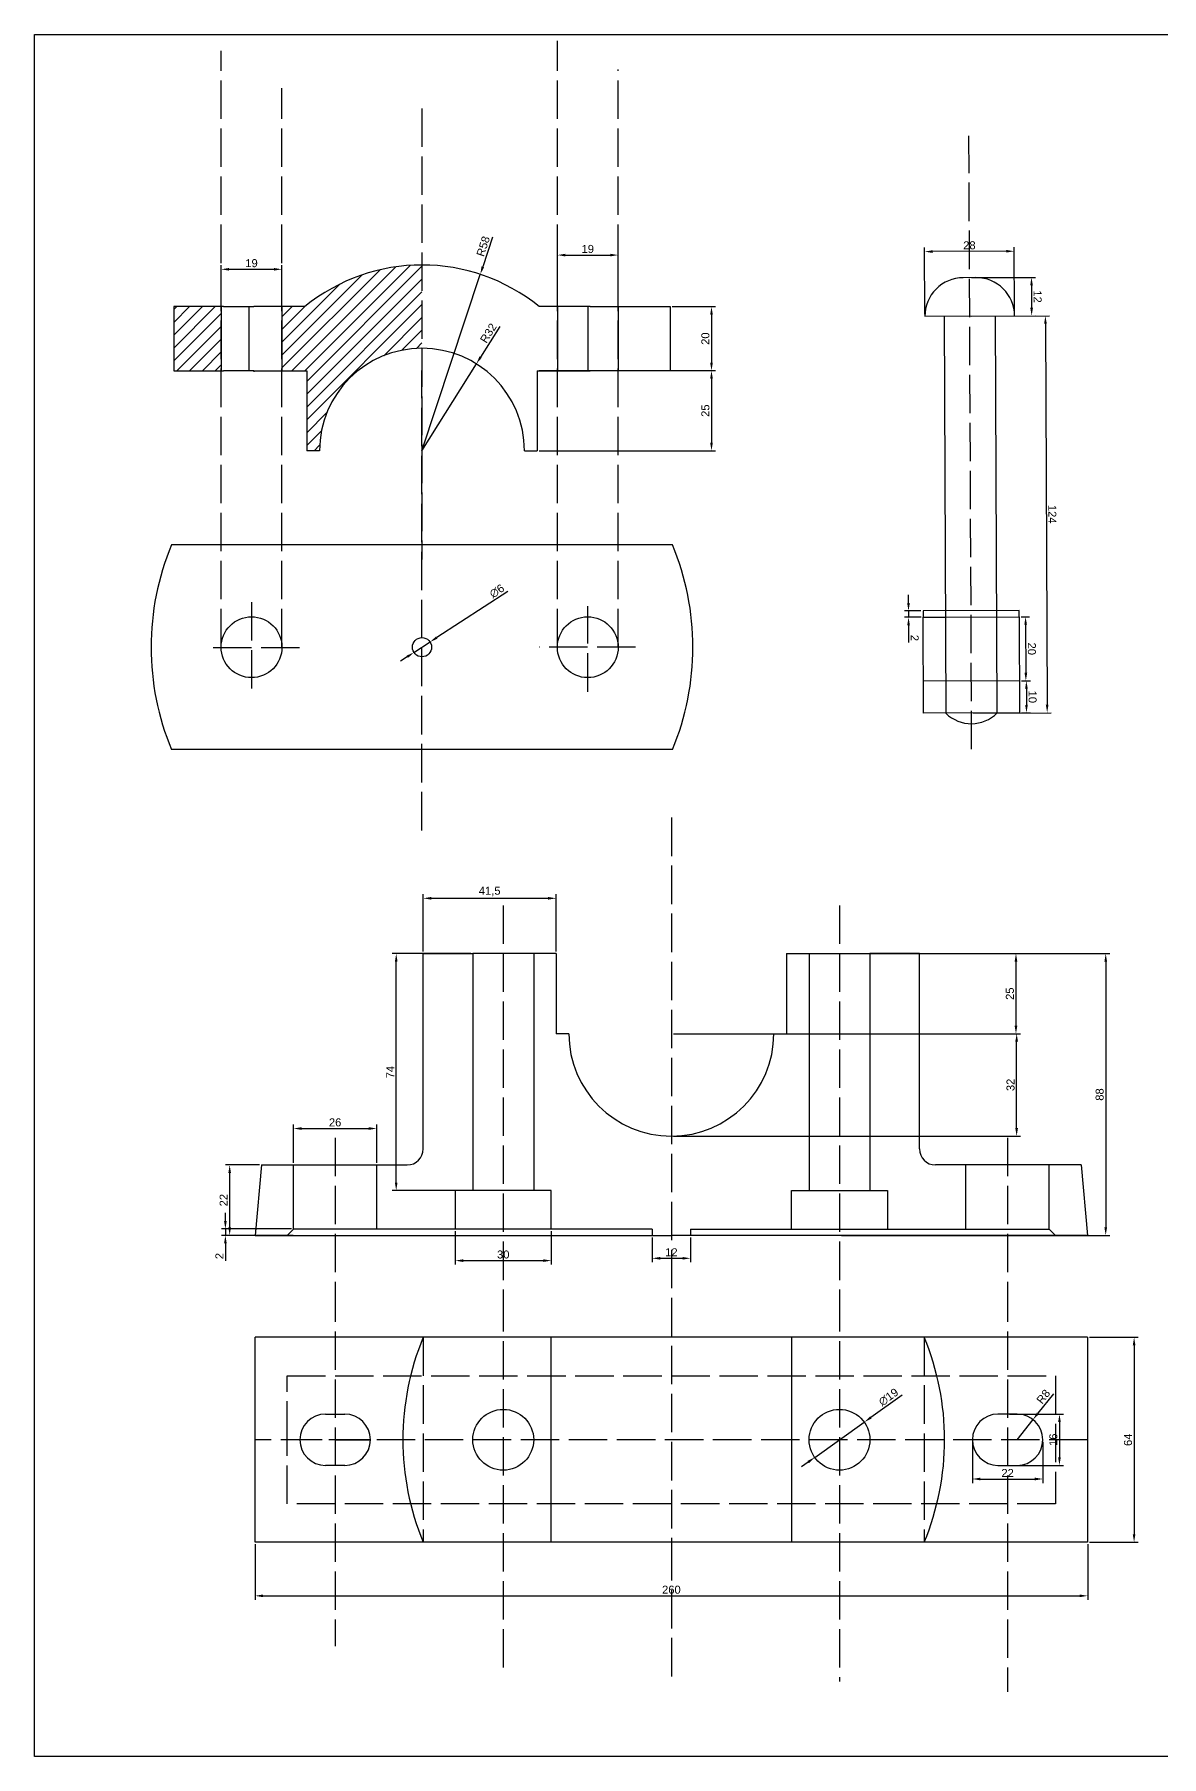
# Model space of a CAD drawing. Header units: millimetres. Extents: x 298 to 1020, y 98 to 635.
# Drawn here: x 298 to 650, y 98 to 635 of the extents above; entities that cross this region are included whole.
import ezdxf

# ---------------------------------------------------------------- set-up
doc = ezdxf.new("R2010")
doc.units = ezdxf.units.MM
doc.linetypes.add('ACAD_ISO02W100', pattern=[15, 12, -3])
doc.layers.add('CNT', color=252, linetype='ACAD_ISO02W100')
doc.styles.get("Standard").update_dxf_attribs({"font": 'arial.ttf'})
doc.dimstyles.new('ISO-25', dxfattribs={"dimtxt": 2.5, "dimasz": 2.5, "dimexe": 1.25, "dimexo": 0.625, "dimtad": 1, "dimtxsty": 'Standard', "dimcen": 2.5, "dimadec": 0, "dimazin": 0, "dimtfac": 1, "dimtmove": 0, "dimatfit": 3, "dimfxl": 1, "dimarcsym": 0})

# ---------------------------------------------------------------- blocks, each defined once
blk = doc.blocks.new('*D131')
at = {"color": 0, "lineweight": -2, "transparency": 16777216}
for p, q in [((575.12, 348.39), (633.89, 348.39)), ((632.64, 345.89), (632.64, 262.89)), ((550.12, 260.39), (633.89, 260.39))]:
    blk.add_line(p, q, dxfattribs=at)
at = {"color": 0, "transparency": 16777216}
for points in [[(632.23, 345.89), (633.06, 345.89), (632.64, 348.39)], [(632.23, 262.89), (633.06, 262.89), (632.64, 260.39)]]:
    blk.add_solid(points, dxfattribs=at)
at = {"layer": 'Defpoints', "color": 0, "transparency": 16777216}
for p in [(574.5, 348.39), (549.5, 260.39), (632.64, 260.39)]:
    blk.add_point(p, dxfattribs=at)
at = {"color": 0, "transparency": 16777216, "insert": (630.74, 304.39), "char_height": 2.5, "attachment_point": 5, "rotation": 90}
blk.add_mtext('88', dxfattribs=at)
blk = doc.blocks.new('*D92')
at = {"color": 0, "lineweight": -2, "transparency": 16777216}
for p, q in [((497.62, 323.39), (606.07, 323.39)), ((604.82, 293.89), (604.82, 320.89)), ((497.62, 291.39), (606.07, 291.39))]:
    blk.add_line(p, q, dxfattribs=at)
at = {"color": 0, "transparency": 16777216}
for points in [[(604.4, 320.89), (605.24, 320.89), (604.82, 323.39)], [(604.4, 293.89), (605.24, 293.89), (604.82, 291.39)]]:
    blk.add_solid(points, dxfattribs=at)
at = {"layer": 'Defpoints', "color": 0, "transparency": 16777216}
for p in [(497, 323.39), (604.82, 323.39), (497, 291.39)]:
    blk.add_point(p, dxfattribs=at)
at = {"color": 0, "transparency": 16777216, "insert": (602.92, 307.39), "char_height": 2.5, "attachment_point": 5, "rotation": 90}
blk.add_mtext('32', dxfattribs=at)
blk = doc.blocks.new('*D93')
at = {"color": 0, "lineweight": -2, "transparency": 16777216}
for p, q in [((533.62, 348.39), (605.86, 348.39)), ((604.61, 345.89), (604.61, 325.89)), ((533.62, 323.39), (605.86, 323.39))]:
    blk.add_line(p, q, dxfattribs=at)
at = {"color": 0, "transparency": 16777216}
for points in [[(604.19, 345.89), (605.03, 345.89), (604.61, 348.39)], [(604.19, 325.89), (605.03, 325.89), (604.61, 323.39)]]:
    blk.add_solid(points, dxfattribs=at)
at = {"layer": 'Defpoints', "color": 0, "transparency": 16777216}
for p in [(533, 348.39), (533, 323.39), (604.61, 323.39)]:
    blk.add_point(p, dxfattribs=at)
at = {"color": 0, "transparency": 16777216, "insert": (602.71, 335.89), "char_height": 2.5, "attachment_point": 5, "rotation": 90}
blk.add_mtext('25', dxfattribs=at)
blk = doc.blocks.new('*D94')
at = {"color": 0, "lineweight": -2, "transparency": 16777216}
for p, q in [((497.25, 550.48), (510.78, 550.48)), ((509.53, 547.98), (509.53, 532.98)), ((497.25, 530.48), (510.78, 530.48))]:
    blk.add_line(p, q, dxfattribs=at)
at = {"color": 0, "transparency": 16777216}
for points in [[(509.11, 547.98), (509.95, 547.98), (509.53, 550.48)], [(509.11, 532.98), (509.95, 532.98), (509.53, 530.48)]]:
    blk.add_solid(points, dxfattribs=at)
at = {"layer": 'Defpoints', "color": 0, "transparency": 16777216}
for p in [(496.62, 550.48), (496.62, 530.48), (509.53, 530.48)]:
    blk.add_point(p, dxfattribs=at)
at = {"color": 0, "transparency": 16777216, "insert": (507.63, 540.48), "char_height": 2.5, "attachment_point": 5, "rotation": 90}
blk.add_mtext('20', dxfattribs=at)
blk = doc.blocks.new('*D95')
at = {"color": 0, "lineweight": -2, "transparency": 16777216}
for p, q in [((455.75, 530.48), (510.78, 530.48)), ((509.53, 527.98), (509.53, 507.98)), ((455.75, 505.48), (510.78, 505.48))]:
    blk.add_line(p, q, dxfattribs=at)
at = {"color": 0, "transparency": 16777216}
for points in [[(509.11, 527.98), (509.95, 527.98), (509.53, 530.48)], [(509.11, 507.98), (509.95, 507.98), (509.53, 505.48)]]:
    blk.add_solid(points, dxfattribs=at)
at = {"layer": 'Defpoints', "color": 0, "transparency": 16777216}
for p in [(455.12, 530.48), (455.12, 505.48), (509.53, 505.48)]:
    blk.add_point(p, dxfattribs=at)
at = {"color": 0, "transparency": 16777216, "insert": (507.63, 517.98), "char_height": 2.5, "attachment_point": 5, "rotation": 90}
blk.add_mtext('25', dxfattribs=at)
blk = doc.blocks.new('*D96')
at = {"color": 0, "lineweight": -2, "transparency": 16777216}
for p, q in [((443.39, 544.25), (437.42, 534.72)), ((419.12, 505.48), (436.1, 532.6))]:
    blk.add_line(p, q, dxfattribs=at)
at = {"color": 0, "transparency": 16777216}
blk.add_solid([(437.07, 534.94), (437.78, 534.5), (436.1, 532.6)], dxfattribs=at)
at = {"layer": 'Defpoints', "color": 0, "transparency": 16777216}
for p in [(436.1, 532.6), (419.12, 505.48)]:
    blk.add_point(p, dxfattribs=at)
at = {"color": 0, "transparency": 16777216, "insert": (439.86, 542.21), "char_height": 2.5, "attachment_point": 5, "rotation": 57.9631}
blk.add_mtext('R32', dxfattribs=at)
blk = doc.blocks.new('*D97')
at = {"color": 0, "lineweight": -2, "transparency": 16777216}
for p, q in [((441.17, 572.15), (438.12, 562.92)), ((419.12, 505.48), (437.33, 560.54))]:
    blk.add_line(p, q, dxfattribs=at)
at = {"color": 0, "transparency": 16777216}
blk.add_solid([(437.72, 563.05), (438.51, 562.79), (437.33, 560.54)], dxfattribs=at)
at = {"layer": 'Defpoints', "color": 0, "transparency": 16777216}
for p in [(437.33, 560.54), (419.12, 505.48)]:
    blk.add_point(p, dxfattribs=at)
at = {"color": 0, "transparency": 16777216, "insert": (438.23, 569.32), "char_height": 2.5, "attachment_point": 5, "rotation": 71.7034}
blk.add_mtext('R58', dxfattribs=at)
blk = doc.blocks.new('*D103')
at = {"color": 0, "lineweight": -2, "transparency": 16777216}
for p, q in [((445.96, 461.51), (423.74, 447.1)), ((414.51, 441.11), (412.41, 439.75)), ((416.61, 442.47), (421.64, 445.74))]:
    blk.add_line(p, q, dxfattribs=at)
at = {"color": 0, "transparency": 16777216}
for points in [[(423.51, 447.45), (423.96, 446.75), (421.64, 445.74)], [(414.28, 441.46), (414.74, 440.76), (416.61, 442.47)]]:
    blk.add_solid(points, dxfattribs=at)
at = {"layer": 'Defpoints', "color": 0, "transparency": 16777216}
for p in [(416.61, 442.47), (421.64, 445.74)]:
    blk.add_point(p, dxfattribs=at)
at = {"color": 0, "transparency": 16777216, "insert": (442.53, 461.64), "char_height": 2.5, "attachment_point": 5, "rotation": 32.9664}
blk.add_mtext('∅6', dxfattribs=at)
blk = doc.blocks.new('*D104')
at = {"color": 0, "lineweight": -2, "transparency": 16777216}
for p, q in [((429.5, 261.76), (429.5, 251.26)), ((459.5, 261.76), (459.5, 251.26)), ((432, 252.51), (457, 252.51))]:
    blk.add_line(p, q, dxfattribs=at)
at = {"color": 0, "transparency": 16777216}
for points in [[(432, 252.93), (432, 252.09), (429.5, 252.51)], [(457, 252.93), (457, 252.09), (459.5, 252.51)]]:
    blk.add_solid(points, dxfattribs=at)
at = {"layer": 'Defpoints', "color": 0, "transparency": 16777216}
for p in [(429.5, 262.39), (459.5, 262.39), (459.5, 252.51)]:
    blk.add_point(p, dxfattribs=at)
at = {"color": 0, "transparency": 16777216, "insert": (444.5, 254.41), "char_height": 2.5, "attachment_point": 5}
blk.add_mtext('30', dxfattribs=at)
blk = doc.blocks.new('*D105')
at = {"color": 0, "lineweight": -2, "transparency": 16777216}
for p, q in [((491, 259.76), (491, 251.98)), ((503, 259.76), (503, 251.98)), ((493.5, 253.23), (500.5, 253.23))]:
    blk.add_line(p, q, dxfattribs=at)
at = {"color": 0, "transparency": 16777216}
for points in [[(493.5, 253.65), (493.5, 252.82), (491, 253.23)], [(500.5, 253.65), (500.5, 252.82), (503, 253.23)]]:
    blk.add_solid(points, dxfattribs=at)
at = {"layer": 'Defpoints', "color": 0, "transparency": 16777216}
for p in [(491, 260.39), (503, 260.39), (503, 253.23)]:
    blk.add_point(p, dxfattribs=at)
at = {"color": 0, "transparency": 16777216, "insert": (497, 255.11), "char_height": 2.5, "attachment_point": 5}
blk.add_mtext('12', dxfattribs=at)
blk = doc.blocks.new('*D106')
at = {"color": 0, "lineweight": -2, "transparency": 16777216}
for p, q in [((379, 283.01), (379, 295.01)), ((381.5, 293.76), (402.5, 293.76)), ((405, 283.01), (405, 295.01))]:
    blk.add_line(p, q, dxfattribs=at)
at = {"color": 0, "transparency": 16777216}
for points in [[(381.5, 294.18), (381.5, 293.35), (379, 293.76)], [(402.5, 294.18), (402.5, 293.35), (405, 293.76)]]:
    blk.add_solid(points, dxfattribs=at)
at = {"layer": 'Defpoints', "color": 0, "transparency": 16777216}
for p in [(405, 293.76), (379, 282.39), (405, 282.39)]:
    blk.add_point(p, dxfattribs=at)
at = {"color": 0, "transparency": 16777216, "insert": (392, 295.67), "char_height": 2.5, "attachment_point": 5}
blk.add_mtext('26', dxfattribs=at)
blk = doc.blocks.new('*D107')
at = {"color": 0, "lineweight": -2, "transparency": 16777216}
for p, q in [((368.37, 282.39), (357.81, 282.39)), ((359.06, 279.89), (359.06, 262.89)), ((366.37, 260.39), (357.81, 260.39))]:
    blk.add_line(p, q, dxfattribs=at)
at = {"color": 0, "transparency": 16777216}
for points in [[(358.64, 279.89), (359.48, 279.89), (359.06, 282.39)], [(358.64, 262.89), (359.48, 262.89), (359.06, 260.39)]]:
    blk.add_solid(points, dxfattribs=at)
at = {"layer": 'Defpoints', "color": 0, "transparency": 16777216}
for p in [(369, 282.39), (359.06, 260.39), (367, 260.39)]:
    blk.add_point(p, dxfattribs=at)
at = {"color": 0, "transparency": 16777216, "insert": (357.18, 271.39), "char_height": 2.5, "attachment_point": 5, "rotation": 90}
blk.add_mtext('22', dxfattribs=at)
blk = doc.blocks.new('*D108')
at = {"color": 0, "lineweight": -2, "transparency": 16777216}
for p, q in [((357.73, 264.89), (357.73, 267.39)), ((378.37, 262.39), (356.48, 262.39)), ((378.87, 260.39), (356.48, 260.39)), ((357.73, 262.39), (357.73, 260.39)), ((357.73, 257.89), (357.73, 252.48))]:
    blk.add_line(p, q, dxfattribs=at)
at = {"color": 0, "transparency": 16777216}
for points in [[(357.31, 264.89), (358.14, 264.89), (357.73, 262.39)], [(357.31, 257.89), (358.14, 257.89), (357.73, 260.39)]]:
    blk.add_solid(points, dxfattribs=at)
at = {"layer": 'Defpoints', "color": 0, "transparency": 16777216}
for p in [(357.73, 260.39), (379, 262.39), (379.5, 260.39)]:
    blk.add_point(p, dxfattribs=at)
at = {"color": 0, "transparency": 16777216, "insert": (355.85, 253.93), "char_height": 2.5, "attachment_point": 5, "rotation": 90}
blk.add_mtext('2', dxfattribs=at)
blk = doc.blocks.new('*D109')
at = {"color": 0, "lineweight": -2, "transparency": 16777216}
for p, q in [((434.37, 348.39), (409.82, 348.39)), ((411.07, 276.89), (411.07, 345.89)), ((434.37, 274.39), (409.82, 274.39))]:
    blk.add_line(p, q, dxfattribs=at)
at = {"color": 0, "transparency": 16777216}
for points in [[(410.65, 345.89), (411.48, 345.89), (411.07, 348.39)], [(410.65, 276.89), (411.48, 276.89), (411.07, 274.39)]]:
    blk.add_solid(points, dxfattribs=at)
at = {"layer": 'Defpoints', "color": 0, "transparency": 16777216}
for p in [(411.07, 348.39), (435, 348.39), (435, 274.39)]:
    blk.add_point(p, dxfattribs=at)
at = {"color": 0, "transparency": 16777216, "insert": (409.19, 311.39), "char_height": 2.5, "attachment_point": 5, "rotation": 90}
blk.add_mtext('74', dxfattribs=at)
blk = doc.blocks.new('*D110')
at = {"color": 0, "lineweight": -2, "transparency": 16777216}
for p, q in [((419.5, 349.01), (419.5, 366.93)), ((461, 349.01), (461, 366.93)), ((422, 365.68), (458.5, 365.68))]:
    blk.add_line(p, q, dxfattribs=at)
at = {"color": 0, "transparency": 16777216}
for points in [[(422, 366.1), (422, 365.26), (419.5, 365.68)], [(458.5, 366.1), (458.5, 365.26), (461, 365.68)]]:
    blk.add_solid(points, dxfattribs=at)
at = {"layer": 'Defpoints', "color": 0, "transparency": 16777216}
for p in [(461, 365.68), (419.5, 348.39), (461, 348.39)]:
    blk.add_point(p, dxfattribs=at)
at = {"color": 0, "transparency": 16777216, "insert": (440.25, 367.81), "char_height": 2.5, "attachment_point": 5}
blk.add_mtext('41,5', dxfattribs=at)
blk = doc.blocks.new('*D111')
at = {"color": 0, "lineweight": -2, "transparency": 16777216}
for p, q in [((627.62, 228.56), (642.75, 228.56)), ((641.5, 226.06), (641.5, 167.06)), ((627.62, 164.56), (642.75, 164.56))]:
    blk.add_line(p, q, dxfattribs=at)
at = {"color": 0, "transparency": 16777216}
for points in [[(641.08, 226.06), (641.91, 226.06), (641.5, 228.56)], [(641.08, 167.06), (641.91, 167.06), (641.5, 164.56)]]:
    blk.add_solid(points, dxfattribs=at)
at = {"layer": 'Defpoints', "color": 0, "transparency": 16777216}
for p in [(627, 228.56), (627, 164.56), (641.5, 164.56)]:
    blk.add_point(p, dxfattribs=at)
at = {"color": 0, "transparency": 16777216, "insert": (639.6, 196.56), "char_height": 2.5, "attachment_point": 5, "rotation": 90}
blk.add_mtext('64', dxfattribs=at)
blk = doc.blocks.new('*D112')
at = {"color": 0, "lineweight": -2, "transparency": 16777216}
for p, q in [((569.04, 210.47), (559.27, 203.52)), ((541.76, 191.05), (557.24, 202.07)), ((539.72, 189.6), (537.68, 188.15))]:
    blk.add_line(p, q, dxfattribs=at)
at = {"color": 0, "transparency": 16777216}
for points in [[(559.03, 203.86), (559.51, 203.18), (557.24, 202.07)], [(539.48, 189.94), (539.96, 189.26), (541.76, 191.05)]]:
    blk.add_solid(points, dxfattribs=at)
at = {"layer": 'Defpoints', "color": 0, "transparency": 16777216}
for p in [(557.24, 202.07), (541.76, 191.05)]:
    blk.add_point(p, dxfattribs=at)
at = {"color": 0, "transparency": 16777216, "insert": (564.82, 209.88), "char_height": 2.5, "attachment_point": 5, "rotation": 35.4356}
blk.add_mtext('∅19', dxfattribs=at)
blk = doc.blocks.new('*D113')
at = {"color": 0, "lineweight": -2, "transparency": 16777216}
for p, q in [((616.29, 210.95), (611.48, 204.82)), ((605, 196.56), (609.93, 202.85))]:
    blk.add_line(p, q, dxfattribs=at)
at = {"color": 0, "transparency": 16777216}
blk.add_solid([(611.15, 205.08), (611.81, 204.56), (609.93, 202.85)], dxfattribs=at)
at = {"layer": 'Defpoints', "color": 0, "transparency": 16777216}
for p in [(609.93, 202.85), (605, 196.56)]:
    blk.add_point(p, dxfattribs=at)
at = {"color": 0, "transparency": 16777216, "insert": (613.16, 210.04), "char_height": 2.5, "attachment_point": 5, "rotation": 51.8758}
blk.add_mtext('R8', dxfattribs=at)
blk = doc.blocks.new('*D114')
at = {"color": 0, "lineweight": -2, "transparency": 16777216}
for p, q in [((591, 195.94), (591, 183.05)), ((613, 195.94), (613, 183.05)), ((593.5, 184.3), (610.5, 184.3))]:
    blk.add_line(p, q, dxfattribs=at)
at = {"color": 0, "transparency": 16777216}
for points in [[(593.5, 184.72), (593.5, 183.88), (591, 184.3)], [(610.5, 184.72), (610.5, 183.88), (613, 184.3)]]:
    blk.add_solid(points, dxfattribs=at)
at = {"layer": 'Defpoints', "color": 0, "transparency": 16777216}
for p in [(591, 196.56), (613, 196.56), (613, 184.3)]:
    blk.add_point(p, dxfattribs=at)
at = {"color": 0, "transparency": 16777216, "insert": (602, 186.18), "char_height": 2.5, "attachment_point": 5}
blk.add_mtext('22', dxfattribs=at)
blk = doc.blocks.new('*D115')
at = {"color": 0, "lineweight": -2, "transparency": 16777216}
for p, q in [((602.62, 204.56), (619.44, 204.56)), ((618.19, 202.06), (618.19, 191.06)), ((602.62, 188.56), (619.44, 188.56))]:
    blk.add_line(p, q, dxfattribs=at)
at = {"color": 0, "transparency": 16777216}
for points in [[(617.77, 202.06), (618.61, 202.06), (618.19, 204.56)], [(617.77, 191.06), (618.61, 191.06), (618.19, 188.56)]]:
    blk.add_solid(points, dxfattribs=at)
at = {"layer": 'Defpoints', "color": 0, "transparency": 16777216}
for p in [(602, 204.56), (602, 188.56), (618.19, 188.56)]:
    blk.add_point(p, dxfattribs=at)
at = {"color": 0, "transparency": 16777216, "insert": (616.29, 196.56), "char_height": 2.5, "attachment_point": 5, "rotation": 90}
blk.add_mtext('16', dxfattribs=at)
blk = doc.blocks.new('*D116')
at = {"color": 0, "lineweight": -2, "transparency": 16777216}
for p, q in [((367, 163.94), (367, 146.56)), ((627, 163.94), (627, 146.56)), ((369.5, 147.81), (624.5, 147.81))]:
    blk.add_line(p, q, dxfattribs=at)
at = {"color": 0, "transparency": 16777216}
for points in [[(369.5, 148.23), (369.5, 147.39), (367, 147.81)], [(624.5, 148.23), (624.5, 147.39), (627, 147.81)]]:
    blk.add_solid(points, dxfattribs=at)
at = {"layer": 'Defpoints', "color": 0, "transparency": 16777216}
for p in [(367, 164.56), (627, 164.56), (627, 147.81)]:
    blk.add_point(p, dxfattribs=at)
at = {"color": 0, "transparency": 16777216, "insert": (497, 149.71), "char_height": 2.5, "attachment_point": 5}
blk.add_mtext('260', dxfattribs=at)
blk = doc.blocks.new('*D117')
at = {"color": 0, "lineweight": -2, "transparency": 16777216}
for p, q in [((461.39, 551.1), (461.39, 567.83)), ((463.89, 566.58), (477.89, 566.58)), ((480.39, 551.1), (480.39, 567.83))]:
    blk.add_line(p, q, dxfattribs=at)
at = {"color": 0, "transparency": 16777216}
for points in [[(463.89, 566.99), (463.89, 566.16), (461.39, 566.58)], [(477.89, 566.99), (477.89, 566.16), (480.39, 566.58)]]:
    blk.add_solid(points, dxfattribs=at)
at = {"layer": 'Defpoints', "color": 0, "transparency": 16777216}
for p in [(480.39, 566.58), (461.39, 550.48), (480.39, 550.48)]:
    blk.add_point(p, dxfattribs=at)
at = {"color": 0, "transparency": 16777216, "insert": (470.89, 568.48), "char_height": 2.5, "attachment_point": 5}
blk.add_mtext('19', dxfattribs=at)
blk = doc.blocks.new('*D118')
at = {"color": 0, "lineweight": -2, "transparency": 16777216}
for p, q in [((356.39, 551.1), (356.39, 563.39)), ((358.89, 562.14), (372.89, 562.14)), ((375.39, 551.1), (375.39, 563.39))]:
    blk.add_line(p, q, dxfattribs=at)
at = {"color": 0, "transparency": 16777216}
for points in [[(358.89, 562.55), (358.89, 561.72), (356.39, 562.14)], [(372.89, 562.55), (372.89, 561.72), (375.39, 562.14)]]:
    blk.add_solid(points, dxfattribs=at)
at = {"layer": 'Defpoints', "color": 0, "transparency": 16777216}
for p in [(375.39, 562.14), (356.39, 550.48), (375.39, 550.48)]:
    blk.add_point(p, dxfattribs=at)
at = {"color": 0, "transparency": 16777216, "insert": (365.89, 564.04), "char_height": 2.5, "attachment_point": 5}
blk.add_mtext('19', dxfattribs=at)
blk = doc.blocks.new('*D119')
at = {"color": 0, "lineweight": -2, "transparency": 16777216}
for p, q in [((576.17, 548.09), (576.07, 568.91)), ((601.58, 567.77), (578.58, 567.67)), ((604.16, 548.21), (604.07, 569.03))]:
    blk.add_line(p, q, dxfattribs=at)
at = {"color": 0, "transparency": 16777216}
for points in [[(578.58, 568.09), (578.58, 567.25), (576.08, 567.66)], [(601.58, 568.19), (601.58, 567.36), (604.08, 567.78)]]:
    blk.add_solid(points, dxfattribs=at)
at = {"layer": 'Defpoints', "color": 0, "transparency": 16777216}
for p in [(576.08, 567.66), (576.17, 547.46), (604.17, 547.59)]:
    blk.add_point(p, dxfattribs=at)
at = {"color": 0, "transparency": 16777216, "insert": (590.07, 569.62), "char_height": 2.5, "attachment_point": 5, "rotation": 0.2559}
blk.add_mtext('28', dxfattribs=at)
blk = doc.blocks.new('*D120')
at = {"color": 0, "lineweight": -2, "transparency": 16777216}
for p, q in [((590.74, 559.53), (610.71, 559.62)), ((609.47, 557.11), (609.5, 550.11)), ((590.79, 547.53), (610.76, 547.62))]:
    blk.add_line(p, q, dxfattribs=at)
at = {"color": 0, "transparency": 16777216}
for points in [[(609.89, 557.12), (609.05, 557.11), (609.46, 559.61)], [(609.92, 550.12), (609.09, 550.11), (609.51, 547.61)]]:
    blk.add_solid(points, dxfattribs=at)
at = {"layer": 'Defpoints', "color": 0, "transparency": 16777216}
for p in [(590.11, 559.53), (590.17, 547.53), (609.51, 547.61)]:
    blk.add_point(p, dxfattribs=at)
at = {"color": 0, "transparency": 16777216, "insert": (611.37, 553.62), "char_height": 2.5, "attachment_point": 5, "rotation": 270.2559}
blk.add_mtext('12', dxfattribs=at)
blk = doc.blocks.new('*D121')
at = {"color": 0, "lineweight": -2, "transparency": 16777216}
for p, q in [((590.79, 547.53), (615.05, 547.64)), ((613.81, 545.13), (614.34, 426.13)), ((591.35, 423.53), (615.61, 423.64))]:
    blk.add_line(p, q, dxfattribs=at)
at = {"color": 0, "transparency": 16777216}
for points in [[(614.23, 545.13), (613.4, 545.13), (613.8, 547.63)], [(614.76, 426.14), (613.93, 426.13), (614.36, 423.63)]]:
    blk.add_solid(points, dxfattribs=at)
at = {"layer": 'Defpoints', "color": 0, "transparency": 16777216}
for p in [(590.17, 547.53), (590.72, 423.53), (614.36, 423.63)]:
    blk.add_point(p, dxfattribs=at)
at = {"color": 0, "transparency": 16777216, "insert": (615.96, 485.64), "char_height": 2.5, "attachment_point": 5, "rotation": 270.2559}
blk.add_mtext('124', dxfattribs=at)
blk = doc.blocks.new('*D122')
at = {"color": 0, "lineweight": -2, "transparency": 16777216}
for p, q in [((606.3, 433.6), (609.11, 433.61)), ((607.87, 431.11), (607.89, 426.11)), ((606.35, 423.6), (609.15, 423.61))]:
    blk.add_line(p, q, dxfattribs=at)
at = {"color": 0, "transparency": 16777216}
for points in [[(608.28, 431.11), (607.45, 431.1), (607.86, 433.61)], [(608.31, 426.11), (607.47, 426.1), (607.9, 423.61)]]:
    blk.add_solid(points, dxfattribs=at)
at = {"layer": 'Defpoints', "color": 0, "transparency": 16777216}
for p in [(605.68, 433.6), (605.72, 423.6), (607.9, 423.61)]:
    blk.add_point(p, dxfattribs=at)
at = {"color": 0, "transparency": 16777216, "insert": (609.78, 428.61), "char_height": 2.5, "attachment_point": 5, "rotation": 270.2559}
blk.add_mtext('10', dxfattribs=at)
blk = doc.blocks.new('*D123')
at = {"color": 0, "lineweight": -2, "transparency": 16777216}
for p, q in [((606.21, 453.6), (608.86, 453.61)), ((607.63, 451.1), (607.69, 436.1)), ((606.3, 433.6), (608.95, 433.61))]:
    blk.add_line(p, q, dxfattribs=at)
at = {"color": 0, "transparency": 16777216}
for points in [[(608.04, 451.11), (607.21, 451.1), (607.61, 453.6)], [(608.11, 436.11), (607.28, 436.1), (607.7, 433.6)]]:
    blk.add_solid(points, dxfattribs=at)
at = {"layer": 'Defpoints', "color": 0, "transparency": 16777216}
for p in [(605.59, 453.6), (605.68, 433.6), (607.7, 433.6)]:
    blk.add_point(p, dxfattribs=at)
at = {"color": 0, "transparency": 16777216, "insert": (609.56, 443.61), "char_height": 2.5, "attachment_point": 5, "rotation": 270.2559}
blk.add_mtext('20', dxfattribs=at)
blk = doc.blocks.new('*D124')
at = {"color": 0, "lineweight": -2, "transparency": 16777216}
for p, q in [((571.04, 457.94), (571.03, 460.44)), ((574.95, 455.46), (569.8, 455.44)), ((574.96, 453.46), (569.81, 453.44)), ((571.05, 455.44), (571.06, 453.44)), ((571.07, 450.94), (571.1, 445.54))]:
    blk.add_line(p, q, dxfattribs=at)
at = {"color": 0, "transparency": 16777216}
for points in [[(571.46, 457.94), (570.63, 457.94), (571.05, 455.44)], [(571.49, 450.94), (570.66, 450.94), (571.06, 453.44)]]:
    blk.add_solid(points, dxfattribs=at)
at = {"layer": 'Defpoints', "color": 0, "transparency": 16777216}
for p in [(571.06, 453.44), (575.58, 455.46), (575.59, 453.46)]:
    blk.add_point(p, dxfattribs=at)
at = {"color": 0, "transparency": 16777216, "insert": (572.97, 447), "char_height": 2.5, "attachment_point": 5, "rotation": 270.2559}
blk.add_mtext('2', dxfattribs=at)

msp = doc.modelspace()

# ---------------------------------------------------------------- hatches: boundary and pattern name
h = msp.add_hatch()
h.set_pattern_fill('ANSI31', color=256, scale=0.89)
h.set_pattern_definition([(45, (-1083.1578, -799.3166), (-1.998107, 1.998107), [])])
h.paths.add_polyline_path([(419.123, 537.476), (419.123, 563.476, 0.1723559), (382.531, 550.476), (375.391, 550.476), (375.391, 530.476), (383.123, 530.476), (383.123, 505.476), (387.123, 505.476, -0.4142136)])
h.paths.add_polyline_path([(341.623, 530.476), (356.391, 530.476), (356.391, 550.476), (341.623, 550.476)])

# ---------------------------------------------------------------- linework, layer by layer
for p, q in [((592.114, 559.536), (588.114, 559.518)), ((357.123, 550.476), (341.623, 550.476)), ((341.623, 550.476), (341.623, 530.476)), ((356.391, 550.476), (356.391, 530.476)), ((357.123, 550.476), (366.623, 550.476)), ((365.077, 550.476), (365.077, 530.476)), ((382.531, 550.476), (366.623, 550.476)), ((375.391, 550.476), (367.391, 550.476)), ((375.391, 550.476), (375.391, 530.476)), ((471.623, 550.476), (455.716, 550.476)), ((461.391, 550.476), (461.391, 530.476)), ((470.891, 550.476), (470.891, 530.476)), ((471.623, 550.476), (481.123, 550.476)), ((480.391, 550.476), (480.391, 530.476)), ((481.123, 550.476), (496.623, 550.476)), ((496.623, 550.476), (496.623, 530.476)), ((576.168, 547.465), (604.168, 547.59)), ((576.168, 547.465), (576.168, 547.465)), ((582.168, 547.492), (582.722, 423.493)), ((598.721, 423.564), (598.168, 547.563)), ((604.168, 547.59), (604.168, 547.59)), ((341.623, 530.476), (357.123, 530.476)), ((366.623, 530.476), (357.123, 530.476)), ((366.623, 530.476), (383.123, 530.476)), ((383.123, 530.476), (383.123, 505.476)), ((455.123, 530.476), (471.623, 530.476)), ((455.123, 530.476), (455.123, 505.476)), ((481.123, 530.476), (471.623, 530.476)), ((496.623, 530.476), (481.123, 530.476)), ((387.123, 505.476), (383.123, 505.476)), ((451.123, 505.476), (455.123, 505.476)), ((497.356, 476.104), (340.891, 476.104)), ((605.578, 455.595), (575.579, 455.461)), ((575.579, 455.461), (575.588, 453.461)), ((575.588, 453.461), (582.588, 453.492)), ((575.722, 423.461), (575.588, 453.461)), ((582.588, 453.492), (598.587, 453.564)), ((590.588, 453.528), (605.587, 453.595)), ((605.587, 453.595), (605.578, 455.595)), ((605.587, 453.595), (605.721, 423.595)), ((605.677, 433.595), (575.677, 433.461)), ((598.704, 427.564), (598.704, 427.564)), ((605.721, 423.595), (575.722, 423.461)), ((497.356, 412.104), (340.891, 412.104)), ((419.496, 287.385), (419.496, 348.385)), ((419.496, 348.385), (434.996, 348.385)), ((460.996, 348.385), (434.996, 348.385)), ((434.996, 348.385), (434.996, 274.385)), ((460.996, 348.385), (444.496, 348.385)), ((453.996, 348.385), (453.996, 274.385)), ((460.996, 348.385), (460.996, 323.385)), ((532.996, 348.385), (558.996, 348.385)), ((532.996, 348.385), (532.996, 323.385)), ((532.996, 348.385), (549.496, 348.385)), ((539.996, 348.385), (539.996, 274.385)), ((558.996, 348.385), (558.996, 274.385)), ((574.496, 348.385), (558.996, 348.385)), ((574.496, 287.385), (574.496, 348.385)), ((464.996, 323.385), (460.996, 323.385)), ((528.996, 323.385), (532.996, 323.385)), ((368.996, 282.385), (366.996, 260.385)), ((368.996, 282.385), (414.496, 282.385)), ((378.996, 262.385), (378.996, 282.385)), ((404.996, 262.385), (404.996, 282.385)), ((624.996, 282.385), (579.496, 282.385)), ((588.996, 262.385), (588.996, 282.385)), ((614.996, 262.385), (614.996, 282.385)), ((624.996, 282.385), (626.996, 260.385)), ((459.496, 274.385), (429.496, 274.385)), ((429.496, 274.385), (429.496, 262.385)), ((459.496, 262.385), (459.496, 274.385)), ((534.496, 262.385), (534.496, 274.385)), ((534.496, 274.385), (564.496, 274.385)), ((564.496, 274.385), (564.496, 262.385)), ((367.177, 262.385), (366.996, 262.385)), ((366.996, 260.385), (391.996, 260.385)), ((378.996, 262.385), (376.996, 260.385)), ((490.996, 262.385), (378.996, 262.385)), ((391.996, 260.385), (496.996, 260.385)), ((490.996, 262.385), (490.996, 260.385)), ((601.996, 260.385), (496.996, 260.385)), ((502.996, 262.385), (614.996, 262.385)), ((502.996, 262.385), (502.996, 260.385)), ((626.996, 260.385), (601.996, 260.385)), ((614.996, 262.385), (616.996, 260.385)), ((626.814, 262.385), (626.996, 262.385)), ((626.996, 228.56), (366.996, 228.56)), ((366.996, 164.56), (366.996, 228.56)), ((459.496, 164.56), (459.496, 228.56)), ((534.496, 228.56), (534.496, 164.56)), ((626.996, 228.56), (626.996, 164.56)), ((388.996, 204.56), (394.996, 204.56)), ((604.996, 204.56), (598.996, 204.56)), ((380.996, 196.56), (380.996, 196.56)), ((380.996, 196.56), (380.996, 196.56)), ((402.996, 196.56), (402.996, 196.56)), ((590.996, 196.56), (590.996, 196.56)), ((590.996, 196.56), (590.996, 196.56)), ((612.996, 196.56), (612.996, 196.56)), ((612.996, 196.56), (612.996, 196.56)), ((394.996, 188.56), (388.996, 188.56)), ((598.996, 188.56), (604.996, 188.56)), ((626.996, 164.56), (366.996, 164.56))]:
    msp.add_line(p, q)
msp.add_lwpolyline([(298.1, 635.493), (1020.244, 635.493), (1020.244, 97.608), (298.1, 97.608)], close=True)
for centre, radius in [((365.891, 444.104), 9.5), ((470.891, 444.104), 9.5), ((419.123, 444.104), 3), ((444.496, 196.56), 9.5), ((549.496, 196.56), 9.5)]:
    msp.add_circle(centre, radius)
for centre, radius, start, end in [((419.123, 505.476), 58, 50.88326, 129.11674), ((588.168, 547.518), 12, 90.2559, 180.2559), ((592.168, 547.536), 12, 0.2559, 90.2559), ((419.123, 505.476), 32, 0, 180), ((419.123, 505.476), 58, 154.46677, 154.84651), ((418.146, 444.104), 83.62, 157.5, 202.5), ((420.101, 444.104), 83.62, 337.5, 22.5), ((590.686, 431.528), 11.314, 225.2559, 315.2559), ((496.996, 323.385), 32, 180, 270), ((496.996, 323.385), 32, 270, 0), ((414.496, 287.385), 5, 270, 0), ((579.496, 287.385), 5, 180, 270), ((496.75, 196.56), 83.62, 157.5, 202.5), ((498.705, 196.56), 83.62, 337.5, 22.5), ((388.996, 196.56), 8, 90, 180), ((394.996, 196.56), 8, 0, 90), ((598.996, 196.56), 8, 90, 180), ((604.996, 196.56), 8, 0, 90), ((388.996, 196.56), 8, 180, 270), ((394.996, 196.56), 8, 270, 0), ((598.996, 196.56), 8, 180, 270), ((604.996, 196.56), 8, 270, 0)]:
    msp.add_arc(centre, radius, start, end)
at = {"layer": 'CNT'}
for p, q in [((356.391, 444.104), (356.391, 630.395)), ((461.391, 444.104), (461.391, 633.476)), ((480.391, 444.104), (480.391, 624.574)), ((375.391, 444.104), (375.391, 618.753)), ((419.123, 612.382), (419.123, 471.548)), ((590.772, 412.208), (589.916, 603.788)), ((366.623, 530.476), (366.623, 530.129)), ((419.123, 386.888), (419.123, 530.54)), ((365.891, 458.216), (365.891, 429.771)), ((470.891, 430.214), (470.891, 456.887)), ((353.909, 443.993), (382.191, 443.993)), ((485.833, 444.104), (455.689, 444.104)), ((496.996, 390.881), (496.996, 164.649)), ((444.496, 363.455), (444.496, 242.392)), ((549.496, 363.455), (549.496, 242.392)), ((391.996, 290.908), (391.996, 245.407)), ((601.996, 290.908), (601.996, 245.407)), ((391.996, 245.407), (391.996, 132.051)), ((444.496, 242.392), (444.496, 123.262)), ((549.496, 242.392), (549.496, 121.018)), ((601.996, 245.407), (601.996, 117.82)), ((419.496, 228.56), (419.496, 164.56)), ((575.96, 228.56), (575.96, 164.56)), ((376.996, 196.56), (376.996, 216.56)), ((376.996, 216.56), (616.996, 216.56)), ((616.996, 216.56), (616.996, 176.56)), ((626.996, 196.56), (366.996, 196.56)), ((376.996, 176.56), (376.996, 196.56)), ((402.996, 196.56), (380.996, 196.56)), ((391.996, 196.56), (402.996, 196.56)), ((616.996, 176.56), (376.996, 176.56)), ((496.996, 164.649), (496.996, 121.08))]:
    msp.add_line(p, q, dxfattribs=at)

# ---------------------------------------------------------------- dimensions: what is measured, and where the dimension line sits
for center, mpoint, picture, middle in [((419.123, 505.476), (437.332, 560.544), '*D97', (438.231, 569.32)), ((604.996, 196.56), (609.935, 202.854), '*D113', (613.157, 210.04))]:
    dim = msp.add_radius_dim(center=center, mpoint=mpoint, dimstyle='ISO-25')
    dim.commit()
    dim.dimension.update_dxf_attribs({"geometry": picture, "text_midpoint": middle})
for base, p1, p2, angle, picture, middle in [((576.078, 567.659), (604.168, 547.59), (576.168, 547.465), 0.2559, '*D119', (590.069, 569.623)), ((609.513, 547.614), (590.114, 559.527), (590.168, 547.527), 270.2559, '*D120', (611.367, 553.622)), ((509.53, 530.476), (496.623, 550.476), (496.623, 530.476), 90, '*D94', (507.629, 540.476)), ((614.356, 423.634), (590.168, 547.527), (590.722, 423.528), 270.2559, '*D121', (615.959, 485.642)), ((509.53, 505.476), (455.123, 530.476), (455.123, 505.476), 90, '*D95', (507.629, 517.976)), ((571.063, 453.441), (575.579, 455.461), (575.588, 453.461), 270.2559, '*D124', (572.972, 446.996)), ((607.703, 433.604), (605.587, 453.595), (605.677, 433.595), 270.2559, '*D123', (609.56, 443.613)), ((607.9, 423.605), (605.677, 433.595), (605.721, 423.595), 270.2559, '*D122', (609.779, 428.614)), ((411.068, 348.385), (434.996, 274.385), (434.996, 348.385), 90, '*D109', (409.193, 311.385)), ((604.611, 323.385), (532.996, 348.385), (532.996, 323.385), 90, '*D93', (602.709, 335.885)), ((632.642, 260.385), (574.496, 348.385), (549.496, 260.385), 90, '*D131', (630.74, 304.385)), ((604.819, 323.385), (496.996, 291.385), (496.996, 323.385), 90, '*D92', (602.917, 307.385)), ((359.059, 260.385), (368.996, 282.385), (366.996, 260.385), 90, '*D107', (357.179, 271.385)), ((357.727, 260.385), (378.996, 262.385), (379.496, 260.385), 90, '*D108', (355.847, 253.932)), ((641.497, 164.56), (626.996, 228.56), (626.996, 164.56), 90, '*D111', (639.596, 196.56)), ((618.189, 188.56), (601.996, 204.56), (601.996, 188.56), 90, '*D115', (616.287, 196.56))]:
    dim = msp.add_linear_dim(base=base, p1=p1, p2=p2, angle=angle, dimstyle='ISO-25')
    dim.commit()
    dim.dimension.update_dxf_attribs({"geometry": picture, "text_midpoint": middle})
for base, p1, p2, picture, middle in [((375.391, 562.137), (356.391, 550.476), (375.391, 550.476), '*D118', (365.891, 564.038)), ((480.391, 566.578), (461.391, 550.476), (480.391, 550.476), '*D117', (470.891, 568.479)), ((460.996, 365.681), (419.496, 348.385), (460.996, 348.385), '*D110', (440.246, 367.809)), ((404.996, 293.764), (378.996, 282.385), (404.996, 282.385), '*D106', (391.996, 295.665)), ((459.496, 252.51), (429.496, 262.385), (459.496, 262.385), '*D104', (444.496, 254.412)), ((502.996, 253.233), (490.996, 260.385), (502.996, 260.385), '*D105', (496.996, 255.113)), ((612.996, 184.299), (590.996, 196.56), (612.996, 196.56), '*D114', (601.996, 186.179)), ((626.996, 147.81), (366.996, 164.56), (626.996, 164.56), '*D116', (496.996, 149.711))]:
    dim = msp.add_linear_dim(base=base, p1=p1, p2=p2, dimstyle='ISO-25')
    dim.commit()
    dim.dimension.update_dxf_attribs({"geometry": picture, "text_midpoint": middle})
dim = msp.add_radius_dim(center=(419.123, 505.476), mpoint=(436.098, 532.603), dimstyle='ISO-25')
dim.commit()
dim.dimension.update_dxf_attribs({"geometry": '*D96', "text_midpoint": (441.476, 541.197), "dimtype": 164})
for p1, p2, picture, middle in [((416.606, 442.471), (421.64, 445.736), '*D103', (443.604, 459.982)), ((541.755, 191.052), (557.236, 202.068), '*D112', (565.958, 208.275))]:
    dim = msp.add_diameter_dim_2p(p1=p1, p2=p2, dimstyle='ISO-25')
    dim.commit()
    dim.dimension.update_dxf_attribs({"geometry": picture, "text_midpoint": middle, "dimtype": 163})

doc.saveas('drawing.dxf')
